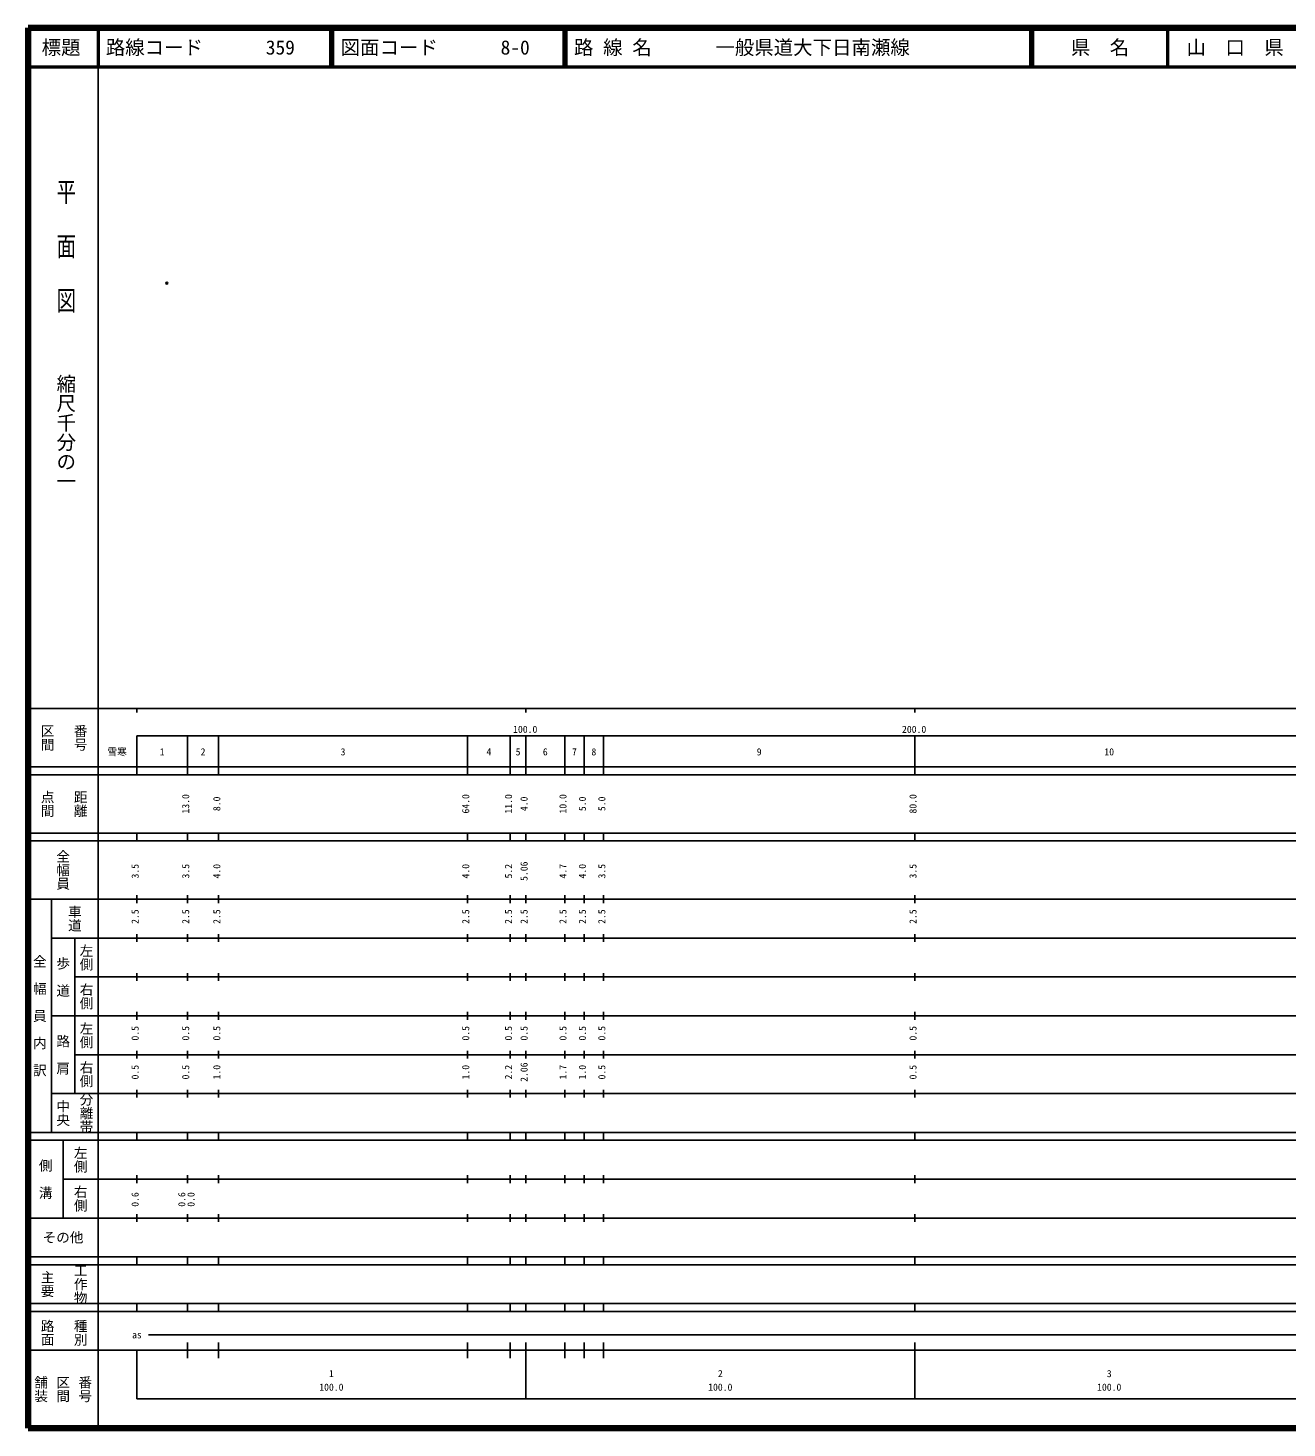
# Model space of a CAD drawing. Units: millimetres on the paper. Extents: x 40 to 680, y 20 to 380.
# Drawn here: x 40 to 363.7, y 20 to 380 of the extents above; entities that cross this region are included whole.
import ezdxf
from ezdxf.enums import TextEntityAlignment as Align

# ---------------------------------------------------------------- set-up
doc = ezdxf.new("R2010")
doc.units = ezdxf.units.MM
doc.header["$PDMODE"] = 32
doc.header["$PDSIZE"] = 0.5
doc.layers.add('M-OTRS', color=6, linetype='Continuous')
doc.layers.add('M-TTL-TXT', color=7, linetype='Continuous')
for name, color, linetype, lineweight in [('M-TTL', 2, 'Continuous', 140), ('M-TTL-BAND', 7, 'Continuous', 25), ('M-TTL-LINE', 7, 'Continuous', 50)]:
    doc.layers.add(name, color=color, linetype=linetype, lineweight=lineweight)
doc.styles.add('@ＭＳ ゴシック', font='')
doc.styles.add('ＭＳ ゴシック', font='')
doc.styles.get('@ＭＳ ゴシック').set_extended_font_data('@MS Gothic')
doc.styles.get('ＭＳ ゴシック').set_extended_font_data('MS Gothic')

msp = doc.modelspace()

# ---------------------------------------------------------------- linework, layer by layer
at = {"layer": 'M-OTRS'}
msp.add_point((75.661, 314.409), dxfattribs=at)
at = {"layer": 'M-TTL'}
for p, q in [((40, 380), (40, 20)), ((680, 380), (40, 380)), ((40, 20), (680, 20))]:
    msp.add_line(p, q, dxfattribs=at)
at = {"layer": 'M-TTL-BAND'}
for p, q in [((58, 370), (58, 20)), ((40, 205), (579, 205)), ((68, 205), (68, 204)), ((168, 205), (168, 204)), ((268, 205), (268, 204)), ((68, 198), (579, 198)), ((68, 198), (68, 188)), ((81, 188), (81, 198)), ((89, 188), (89, 198)), ((153, 188), (153, 198)), ((164, 188), (164, 198)), ((168, 188), (168, 198)), ((178, 188), (178, 198)), ((183, 188), (183, 198)), ((188, 188), (188, 198)), ((268, 188), (268, 198)), ((40, 190), (579, 190)), ((40, 188), (579, 188)), ((40, 173), (579, 173)), ((68, 171), (68, 173)), ((81, 171), (81, 173)), ((89, 171), (89, 173)), ((153, 171), (153, 173)), ((164, 171), (164, 173)), ((168, 171), (168, 173)), ((178, 171), (178, 173)), ((183, 171), (183, 173)), ((188, 171), (188, 173)), ((268, 171), (268, 173)), ((40, 171), (579, 171)), ((40, 156), (579, 156)), ((46, 96), (46, 156)), ((68, 155), (68, 157)), ((81, 155), (81, 157)), ((89, 155), (89, 157)), ((153, 155), (153, 157)), ((164, 155), (164, 157)), ((168, 155), (168, 157)), ((178, 155), (178, 157)), ((183, 155), (183, 157)), ((188, 155), (188, 157)), ((268, 155), (268, 157)), ((46, 146), (579, 146)), ((52, 146), (52, 106)), ((68, 145), (68, 147)), ((81, 145), (81, 147)), ((89, 145), (89, 147)), ((153, 145), (153, 147)), ((164, 145), (164, 147)), ((168, 145), (168, 147)), ((178, 145), (178, 147)), ((183, 145), (183, 147)), ((188, 145), (188, 147)), ((268, 145), (268, 147)), ((68, 135), (68, 137)), ((81, 135), (81, 137)), ((89, 135), (89, 137)), ((153, 135), (153, 137)), ((164, 135), (164, 137)), ((168, 135), (168, 137)), ((178, 135), (178, 137)), ((183, 135), (183, 137)), ((188, 135), (188, 137)), ((268, 135), (268, 137)), ((52, 136), (579, 136)), ((46, 126), (579, 126)), ((68, 125), (68, 127)), ((81, 125), (81, 127)), ((89, 125), (89, 127)), ((153, 125), (153, 127)), ((164, 125), (164, 127)), ((168, 125), (168, 127)), ((178, 125), (178, 127)), ((183, 125), (183, 127)), ((188, 125), (188, 127)), ((268, 125), (268, 127)), ((52, 116), (579, 116)), ((68, 115), (68, 117)), ((81, 115), (81, 117)), ((89, 115), (89, 117)), ((153, 115), (153, 117)), ((164, 115), (164, 117)), ((168, 115), (168, 117)), ((178, 115), (178, 117)), ((183, 115), (183, 117)), ((188, 115), (188, 117)), ((268, 115), (268, 117)), ((46, 106), (579, 106)), ((68, 105), (68, 107)), ((81, 105), (81, 107)), ((89, 105), (89, 107)), ((153, 105), (153, 107)), ((164, 105), (164, 107)), ((168, 105), (168, 107)), ((178, 105), (178, 107)), ((183, 105), (183, 107)), ((188, 105), (188, 107)), ((268, 105), (268, 107)), ((40, 96), (579, 96)), ((40, 94), (579, 94)), ((49, 94), (49, 74)), ((68, 94), (68, 96)), ((81, 94), (81, 96)), ((89, 94), (89, 96)), ((153, 94), (153, 96)), ((164, 94), (164, 96)), ((168, 94), (168, 96)), ((178, 94), (178, 96)), ((183, 94), (183, 96)), ((188, 94), (188, 96)), ((268, 94), (268, 96)), ((49, 84), (579, 84)), ((68, 83), (68, 85)), ((81, 83), (81, 85)), ((89, 83), (89, 85)), ((153, 83), (153, 85)), ((164, 83), (164, 85)), ((168, 83), (168, 85)), ((178, 83), (178, 85)), ((183, 83), (183, 85)), ((188, 83), (188, 85)), ((268, 83), (268, 85)), ((40, 74), (579, 74)), ((68, 73), (68, 75)), ((81, 73), (81, 75)), ((89, 73), (89, 75)), ((153, 73), (153, 75)), ((164, 73), (164, 75)), ((168, 73), (168, 75)), ((178, 73), (178, 75)), ((183, 73), (183, 75)), ((188, 73), (188, 75)), ((268, 73), (268, 75)), ((40, 64), (579, 64)), ((40, 62), (579, 62)), ((68, 62), (68, 64)), ((81, 62), (81, 64)), ((89, 62), (89, 64)), ((153, 62), (153, 64)), ((164, 62), (164, 64)), ((168, 62), (168, 64)), ((178, 62), (178, 64)), ((183, 62), (183, 64)), ((188, 62), (188, 64)), ((268, 62), (268, 64)), ((40, 52), (579, 52)), ((68, 50), (68, 52)), ((81, 50), (81, 52)), ((89, 50), (89, 52)), ((153, 50), (153, 52)), ((164, 50), (164, 52)), ((168, 50), (168, 52)), ((178, 50), (178, 52)), ((183, 50), (183, 52)), ((188, 50), (188, 52)), ((268, 50), (268, 52)), ((40, 50), (579, 50)), ((71, 44), (565, 44)), ((40, 40), (579, 40)), ((68, 40), (68, 27.5)), ((81, 38), (81, 42)), ((89, 38), (89, 42)), ((153, 38), (153, 42)), ((164, 38), (164, 42)), ((168, 27.5), (168, 42)), ((178, 38), (178, 42)), ((183, 38), (183, 42)), ((188, 38), (188, 42)), ((268, 27.5), (268, 42)), ((68, 27.5), (579, 27.5))]:
    msp.add_line(p, q, dxfattribs=at)
at = {"layer": 'M-TTL-LINE'}
for p, q in [((58, 380), (58, 370)), ((117.75, 380), (117.75, 370)), ((118.25, 380), (118.25, 370)), ((177.75, 380), (177.75, 370)), ((178.25, 380), (178.25, 370)), ((297.75, 380), (297.75, 370)), ((298.25, 380), (298.25, 370)), ((333, 380), (333, 370)), ((40, 370), (680, 370))]:
    msp.add_line(p, q, dxfattribs=at)

# ---------------------------------------------------------------- texts
at = {"layer": 'M-TTL-BAND', "style": '@ＭＳ ゴシック', "width": 1.4}
msp.add_text('平  面  図', height=3.666, rotation=270, dxfattribs=at).set_placement((49.777, 306.475), align=Align.MIDDLE_RIGHT)
at = {"layer": 'M-TTL-BAND', "style": '@ＭＳ ゴシック'}
msp.add_text('縮尺千分の一', height=3.666, rotation=270, dxfattribs=at).set_placement((49.777, 261.03), align=Align.MIDDLE_RIGHT)
for s, p in [('区間', (45, 197.5)), ('番号', (53.5, 197.5)), ('点間', (45, 180.5)), ('距離', (53.5, 180.5)), ('全幅員', (49, 163.5)), ('車道', (52, 151)), ('左側', (55, 141)), ('全\u3000幅\u3000員\u3000内\u3000訳', (43, 126)), ('歩\u3000道', (49, 136)), ('右側', (55, 131)), ('左側', (55, 121)), ('路\u3000肩', (49, 116)), ('右側', (55, 111)), ('分離帯', (55, 101)), ('中央', (49, 101)), ('左側', (53.5, 89)), ('側\u3000溝', (44.5, 84)), ('右側', (53.5, 79)), ('工作物', (53.5, 57)), ('主要', (45, 57)), ('路面', (45, 44.5)), ('種別', (53.5, 44.5)), ('舗装', (43.333, 30)), ('区間', (49, 30)), ('番号', (54.667, 30))]:
    msp.add_text(s, height=2.566, rotation=270, dxfattribs=at).set_placement(p, align=Align.MIDDLE_CENTER)
at = {"layer": 'M-TTL-BAND', "style": 'ＭＳ ゴシック'}
for s, p in [('100.0', (167.844, 198.195)), ('200.0', (267.844, 198.195)), ('雪寒', (62.914, 192.405)), ('1', (74.5, 192.405)), ('2', (85, 192.405)), ('3', (121, 192.405)), ('4', (158.5, 192.405)), ('5', (166, 192.405)), ('6', (173, 192.405)), ('7', (180.5, 192.405)), ('8', (185.5, 192.405)), ('9', (228, 192.405)), ('10', (318, 192.405)), ('as', (68, 42.5)), ('1', (118, 32.523)), ('2', (218, 32.523)), ('3', (318, 32.523)), ('100.0', (118, 29.033)), ('100.0', (218, 29.033)), ('100.0', (318, 29.033))]:
    msp.add_text(s, height=1.833, dxfattribs=at).set_placement(p, align=Align.BOTTOM_CENTER)
for s, p in [('13.0', (82, 180.5)), ('8.0', (90, 180.5)), ('64.0', (154, 180.5)), ('11.0', (165, 180.5)), ('4.0', (169, 180.5)), ('10.0', (179, 180.5)), ('5.0', (184, 180.5)), ('5.0', (189, 180.5)), ('80.0', (269, 180.5)), ('3.5', (69, 163.174)), ('3.5', (82, 163.174)), ('4.0', (90, 163.174)), ('4.0', (154, 163.174)), ('5.2', (165, 163.174)), ('5.06', (169, 163.174)), ('4.7', (179, 163.174)), ('4.0', (184, 163.174)), ('3.5', (189, 163.174)), ('3.5', (269, 163.174)), ('2.5', (69, 151.5)), ('2.5', (82, 151.5)), ('2.5', (90, 151.5)), ('2.5', (154, 151.5)), ('2.5', (165, 151.5)), ('2.5', (169, 151.5)), ('2.5', (179, 151.5)), ('2.5', (184, 151.5)), ('2.5', (189, 151.5)), ('2.5', (269, 151.5)), ('0.5', (69, 121.5)), ('0.5', (82, 121.5)), ('0.5', (90, 121.5)), ('0.5', (154, 121.5)), ('0.5', (165, 121.5)), ('0.5', (169, 121.5)), ('0.5', (179, 121.5)), ('0.5', (184, 121.5)), ('0.5', (189, 121.5)), ('0.5', (269, 121.5)), ('0.5', (69, 111.5)), ('0.5', (82, 111.5)), ('1.0', (90, 111.5)), ('1.0', (154, 111.5)), ('2.2', (165, 111.5)), ('2.06', (169, 111.5)), ('1.7', (179, 111.5)), ('1.0', (184, 111.5)), ('0.5', (189, 111.5)), ('0.5', (269, 111.5)), ('0.6', (69, 78.764)), ('0.6', (81, 78.764)), ('0.0', (83.37, 78.764))]:
    msp.add_text(s, height=1.833, rotation=90, dxfattribs=at).set_placement(p, align=Align.BOTTOM_CENTER)
msp.add_text('その他', height=2.566, dxfattribs=at).set_placement((49, 69), align=Align.MIDDLE_CENTER)
at = {"layer": 'M-TTL-TXT', "style": 'ＭＳ ゴシック'}
for s, p in [('標題', (48.5, 375)), ('県\u3000名', (315.625, 375)), ('山\u3000口\u3000県', (350.375, 375))]:
    msp.add_text(s, height=3.666, dxfattribs=at).set_placement(p, align=Align.MIDDLE_CENTER)
for s, p in [('路線コード', (60, 375)), ('359', (101.142, 375)), ('図面コード', (120.38, 375)), ('8-0', (161.521, 375)), ('路 線 名', (180.38, 375)), ('一般県道大下日南瀬線', (216.734, 375))]:
    msp.add_text(s, height=3.666, dxfattribs=at).set_placement(p, align=Align.MIDDLE_LEFT)

doc.saveas('drawing.dxf')
